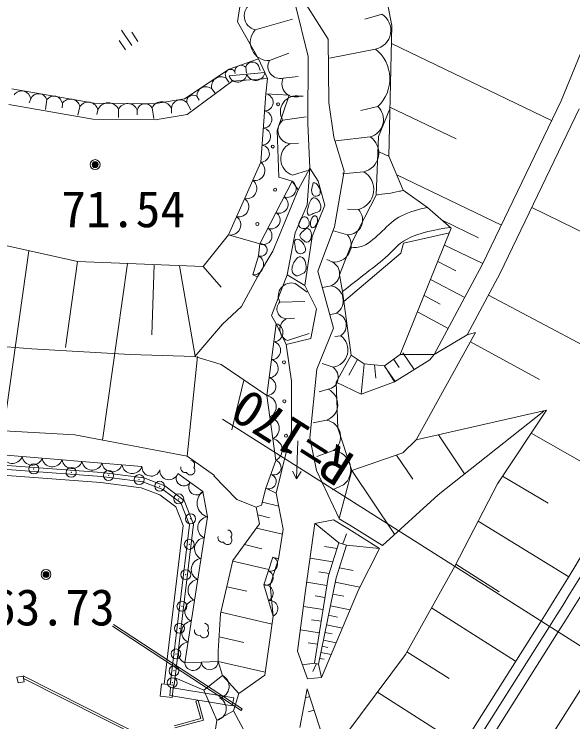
# Model space of a CAD drawing. Units: millimetres, scale not verified. Extents: x 40000 to 680000, y 20000 to 380000.
# Drawn here: x 257224 to 285331, y 297791 to 333379 of the extents above; entities that cross this region are included whole.
import ezdxf
from ezdxf.enums import TextEntityAlignment as Align

# ---------------------------------------------------------------- set-up
doc = ezdxf.new("R2010")
doc.units = ezdxf.units.MM
doc.header["$LTSCALE"] = 1000
doc.header["$PDMODE"] = 32
doc.header["$PDSIZE"] = 500
doc.linetypes.add('CHAIN', pattern=[18.5, 12, -1.5, 3.5, -1.5])
for name, color, linetype, lineweight in [('M-BGD', 7, 'Continuous', 13), ('M-BMK', 2, 'CHAIN', 13), ('M-STR-HTXT', 7, 'Continuous', 13)]:
    doc.layers.add(name, color=color, linetype=linetype, lineweight=lineweight)
doc.styles.add('ＭＳ ゴシック', font='')
doc.styles.get('ＭＳ ゴシック').set_extended_font_data('MS Gothic')

# ---------------------------------------------------------------- blocks, each defined once
blk = doc.blocks.new('circle')
at = {"color": 0, "linetype": 'Continuous', "lineweight": -2}
blk.add_circle((0, 0), 1.25, dxfattribs=at)

msp = doc.modelspace()

# ---------------------------------------------------------------- linework, layer by layer
at = {"layer": 'M-BGD'}
for p, q in [((284738, 329022), (288195, 337456)), ((273014, 332121), (270410, 336264)), ((268468, 332989), (268728, 334727)), ((271354, 333897), (272015, 331256)), ((269345, 332591), (271232, 333128)), ((275730, 333379), (274874, 333129)), ((269514, 331138), (268468, 332989)), ((263139, 331800), (262617, 332579)), ((263137, 332476), (263451, 332009)), ((262514, 332058), (262828, 331591)), ((273059, 328935), (273014, 332121)), ((284263, 328034), (276205, 331905)), ((270068, 331045), (271038, 331420)), ((275407, 331622), (273095, 331158)), ((268048, 330608), (269514, 331138)), ((269835, 330437), (269514, 331138)), ((272015, 331256), (271996, 327889)), ((268874, 330710), (268905, 330417)), ((269523, 330797), (269600, 330552)), ((268048, 330608), (265796, 329122)), ((267889, 330162), (267838, 330355)), ((269835, 330437), (268038, 330271)), ((268187, 330002), (268038, 330271)), ((268326, 330499), (268337, 330393)), ((269965, 330137), (269835, 330437)), ((268187, 330002), (265925, 328333)), ((267889, 330162), (268027, 329958)), ((269965, 330137), (268187, 330002)), ((269883, 329371), (269965, 330137)), ((270756, 330166), (271514, 330242)), ((257102, 329619), (261255, 328897)), ((267168, 329625), (267343, 329403)), ((266415, 329251), (266538, 329054)), ((269883, 329371), (269631, 325935)), ((271062, 329310), (269883, 329371)), ((270454, 327532), (271062, 329310)), ((271604, 329257), (271767, 329248)), ((258057, 329129), (257985, 328924)), ((258869, 329089), (258800, 328581)), ((259649, 328889), (259632, 328668)), ((261255, 328897), (264258, 328872)), ((264258, 328872), (265796, 329122)), ((265910, 328938), (266108, 328565)), ((273305, 327188), (273059, 328935)), ((280791, 320806), (284738, 329022)), ((256965, 328831), (261183, 328097)), ((260532, 328731), (260427, 328303)), ((261433, 328559), (261384, 328334)), ((262478, 328589), (262475, 328177)), ((263417, 328556), (263405, 328312)), ((264166, 328675), (264256, 328124)), ((265133, 328626), (265146, 328399)), ((275524, 328734), (274671, 328536)), ((276127, 328611), (275557, 327226)), ((276129, 328703), (279459, 327103)), ((281679, 320346), (285652, 328616)), ((281679, 320346), (285652, 328616)), ((264320, 328072), (265925, 328333)), ((270741, 328046), (271907, 328218)), ((261183, 328097), (264320, 328072)), ((271996, 327889), (272101, 325628)), ((270534, 325179), (270454, 327532)), ((273830, 325479), (273305, 327188)), ((275129, 327207), (273405, 327016)), ((275557, 327226), (275428, 324281)), ((271099, 326867), (271530, 326900)), ((269631, 325935), (268012, 322282)), ((271988, 325512), (271235, 325283)), ((271507, 324550), (272101, 325628)), ((271966, 323793), (272101, 325628)), ((272101, 325628), (272525, 324988)), ((273332, 322688), (273830, 325479)), ((274808, 325453), (273751, 325355)), ((281735, 322771), (276472, 325299)), ((271203, 324981), (269591, 321822)), ((271207, 324973), (270534, 325179)), ((271203, 324981), (271507, 324550)), ((272525, 324988), (272855, 323766)), ((270237, 321453), (271507, 324550)), ((275428, 324281), (274285, 322029)), ((271367, 322379), (271966, 323793)), ((272855, 323766), (272223, 322191)), ((274542, 323559), (274002, 323571)), ((283268, 323654), (287994, 321350)), ((260405, 320942), (251129, 323011)), ((278785, 322998), (280584, 322134)), ((272501, 320455), (273332, 322688)), ((273997, 322286), (273292, 322484)), ((268012, 322282), (266741, 320682)), ((268012, 322282), (269591, 321822)), ((270967, 320267), (271367, 322379)), ((272223, 322191), (271851, 319739)), ((276814, 321866), (279122, 322386)), ((269591, 321822), (269511, 321232)), ((274285, 322029), (273595, 320271)), ((276675, 321360), (276814, 321866)), ((280806, 320837), (278872, 321766)), ((257968, 321484), (256689, 312422)), ((270237, 321453), (269465, 320170)), ((273805, 318929), (276675, 321360)), ((269235, 320275), (269511, 321232)), ((273220, 320917), (272961, 321039)), ((260416, 320941), (259805, 316611)), ((266741, 320682), (260405, 320942)), ((262927, 320838), (261673, 311955)), ((264260, 320784), (264146, 317245)), ((265549, 320731), (266324, 316175)), ((266741, 320682), (267633, 319644)), ((278353, 316257), (280791, 320806)), ((278542, 320948), (279443, 320465)), ((273284, 317593), (272501, 320455)), ((280020, 317250), (281679, 320346)), ((269465, 320170), (268658, 318670)), ((269465, 320170), (269235, 320275)), ((270175, 318220), (270967, 320267)), ((270967, 320267), (271851, 319739)), ((273595, 320271), (273737, 319424)), ((279889, 319124), (278176, 320042)), ((271362, 319833), (271972, 319395)), ((271851, 319739), (272431, 318559)), ((273174, 319723), (272743, 319631)), ((273737, 319424), (274176, 316236)), ((277846, 319224), (278661, 318788)), ((290386, 314336), (281086, 319240)), ((270589, 318900), (271855, 318923)), ((268658, 318670), (267702, 317784)), ((272431, 318559), (272151, 317076)), ((270406, 317810), (270175, 318220)), ((273433, 318339), (273088, 318265)), ((279061, 317579), (277517, 318407)), ((269931, 314199), (270406, 317810)), ((270406, 317810), (270901, 316771)), ((270932, 318066), (271327, 318094)), ((266319, 316169), (267702, 317784)), ((272447, 315533), (273284, 317593)), ((272060, 317325), (270977, 316972)), ((273660, 317209), (273355, 317163)), ((280020, 317250), (278353, 316257)), ((280020, 317250), (280434, 317369)), ((254352, 316832), (258107, 316550)), ((272151, 317076), (270901, 316771)), ((270901, 316771), (271170, 314928)), ((280179, 316906), (283646, 315007)), ((258107, 316550), (263057, 316264)), ((263057, 316264), (266319, 316169)), ((266448, 316156), (265923, 311153)), ((266319, 316169), (267641, 315756)), ((274176, 316236), (273427, 314865)), ((274833, 315792), (274176, 316236)), ((276650, 316259), (275859, 315690)), ((276783, 316344), (277349, 315502)), ((278134, 315996), (278353, 316257)), ((267641, 315756), (269931, 314199)), ((273265, 315623), (272724, 315812)), ((274505, 316014), (274060, 315217)), ((274837, 315783), (274689, 314272)), ((275859, 315690), (274833, 315792)), ((275346, 315741), (275426, 315082)), ((275859, 315690), (276354, 314887)), ((275863, 315683), (276389, 314899)), ((276323, 316014), (276596, 315607)), ((276354, 314887), (278134, 315996)), ((272097, 312081), (272447, 315533)), ((268786, 314978), (268177, 312469)), ((271170, 314928), (271173, 312434)), ((273427, 314865), (273511, 312552)), ((273427, 314865), (274689, 314272)), ((274689, 314272), (276354, 314887)), ((273024, 314515), (272561, 314381)), ((269931, 314199), (270381, 310941)), ((283869, 313407), (278550, 309207)), ((272943, 312962), (272267, 312823)), ((260271, 312220), (251230, 312730)), ((273511, 312552), (274206, 310433)), ((265923, 311153), (260271, 312220)), ((271173, 312434), (270412, 309284)), ((278564, 312227), (279884, 310261)), ((287839, 309687), (283231, 312308)), ((271493, 311923), (271436, 310012)), ((272097, 312081), (272431, 310427)), ((277455, 311975), (276771, 311316)), ((263654, 310638), (250583, 311726)), ((273293, 311442), (272454, 311135)), ((250612, 311160), (261636, 310330)), ((267303, 310175), (265923, 311153)), ((274206, 310433), (276771, 311316)), ((276465, 311209), (277277, 310000)), ((261616, 310131), (250597, 310960)), ((270381, 310941), (269889, 309535)), ((261584, 309822), (250574, 310651)), ((261636, 310330), (263748, 310060)), ((271436, 310012), (271231, 310393)), ((271436, 310012), (271663, 310380)), ((272431, 310427), (273567, 308021)), ((273567, 308021), (274206, 310433)), ((274209, 310425), (276355, 307229)), ((263698, 309864), (261616, 310131)), ((263748, 310060), (264801, 309654)), ((266717, 309371), (265455, 310275)), ((267263, 310170), (268432, 308976)), ((281799, 310149), (284091, 308796)), ((263622, 309562), (261584, 309822)), ((264703, 309477), (263698, 309864)), ((264801, 309654), (265776, 308924)), ((273789, 309704), (273245, 309457)), ((264551, 309203), (263622, 309562)), ((265611, 308798), (264703, 309477)), ((266943, 308100), (266717, 309371)), ((269889, 309535), (269672, 308681)), ((270412, 309284), (269889, 309535)), ((270753, 307477), (270412, 309284)), ((265355, 308602), (264551, 309203)), ((265776, 308924), (266251, 307727)), ((268432, 308976), (269395, 308593)), ((278550, 309207), (275762, 306652)), ((265729, 307659), (265355, 308602)), ((266046, 307700), (265611, 308798)), ((269395, 308593), (269672, 308681)), ((269395, 308593), (269567, 307749)), ((269714, 308831), (270535, 308643)), ((269476, 308197), (270074, 308059)), ((265804, 300757), (266943, 308100)), ((272357, 307770), (273285, 307943)), ((273285, 307943), (274005, 307517)), ((274109, 307688), (273575, 308003)), ((285122, 305084), (280562, 307875)), ((264766, 299682), (265729, 307659)), ((265075, 299649), (266046, 307700)), ((266251, 307727), (265274, 299629)), ((268227, 305909), (269567, 307749)), ((269408, 307523), (270718, 307221)), ((271888, 304399), (272357, 307770)), ((273564, 306800), (272360, 307761)), ((274005, 307517), (275609, 306511)), ((275762, 306652), (274109, 307688)), ((270528, 305982), (270753, 307477)), ((273755, 306740), (273945, 307238)), ((273564, 306800), (273039, 305148)), ((273564, 306800), (273945, 306679)), ((268807, 306702), (269692, 306498)), ((273473, 306515), (272844, 306615)), ((273945, 306679), (273420, 305027)), ((273948, 306672), (275609, 306511)), ((274541, 304426), (275609, 306511)), ((269786, 304674), (270243, 306075)), ((270243, 306075), (270528, 305982)), ((267609, 303223), (268227, 305909)), ((268220, 305878), (270042, 305458)), ((270098, 304662), (270528, 305982)), ((273261, 305846), (272118, 306029)), ((279439, 305713), (281628, 304328)), ((273588, 305538), (274278, 305396)), ((272333, 300740), (273039, 305148)), ((273420, 305027), (272529, 300700)), ((273073, 305254), (272553, 305337)), ((269786, 304674), (270258, 303112)), ((270258, 303112), (270098, 304662)), ((272959, 304650), (271949, 304812)), ((273380, 304810), (274613, 304556)), ((267923, 304589), (268938, 304356)), ((271484, 301348), (271888, 304399)), ((274541, 304426), (272686, 300027)), ((272862, 304044), (272364, 304124)), ((273258, 304218), (273810, 304104)), ((272765, 303437), (271785, 303594)), ((273136, 303626), (274122, 303423)), ((267609, 303223), (267487, 301344)), ((267627, 303301), (270204, 302708)), ((282454, 300837), (278219, 303522)), ((269837, 300143), (270258, 303112)), ((270305, 281674), (283734, 302857)), ((272671, 302849), (272189, 302926)), ((273038, 303149), (273483, 303057)), ((268647, 298369), (262173, 302601)), ((268702, 298453), (262228, 302684)), ((270618, 281233), (284156, 302589)), ((272939, 302671), (273735, 302507)), ((271057, 280955), (284596, 302310)), ((272577, 302261), (271629, 302413)), ((272860, 302286), (273219, 302212)), ((267534, 302071), (268782, 301784)), ((272780, 301901), (273423, 301768)), ((272486, 301692), (272020, 301767)), ((272716, 301590), (273006, 301530)), ((267481, 300832), (267487, 301344)), ((271987, 299954), (271484, 301348)), ((272652, 301279), (273170, 301172)), ((276987, 301319), (279110, 299972)), ((267481, 300832), (265804, 300757)), ((267481, 300832), (269857, 300285)), ((267481, 300832), (267710, 300118)), ((272333, 300740), (271736, 300651)), ((272431, 300720), (272257, 300329)), ((272529, 300700), (272333, 300740)), ((272592, 300985), (272822, 300938)), ((272531, 300691), (272686, 300027)), ((257677, 300095), (257363, 300032)), ((257363, 300032), (257421, 299747)), ((257676, 300100), (269214, 294295)), ((257734, 299811), (257677, 300095)), ((266774, 299391), (267710, 300118)), ((267710, 300118), (268528, 299210)), ((269837, 300143), (268528, 299210)), ((271987, 299954), (272686, 300027)), ((257421, 299747), (257734, 299811)), ((269169, 294205), (257701, 299975)), ((264640, 299695), (264575, 299078)), ((265274, 299629), (264640, 299695)), ((266774, 299391), (265319, 300003)), ((265098, 299515), (265058, 299117)), ((265098, 299515), (268276, 298995)), ((265172, 299016), (265237, 299632)), ((266774, 299391), (267423, 297868)), ((271969, 299448), (271600, 297511)), ((272803, 296882), (271969, 299448)), ((271998, 299358), (271974, 299350)), ((264575, 299078), (265172, 299016)), ((268195, 298604), (265058, 299117)), ((268195, 298604), (268276, 298995)), ((268251, 298342), (268528, 299210)), ((272091, 299072), (271885, 299005)), ((279755, 296579), (275496, 299279)), ((266477, 298864), (266371, 298834)), ((266371, 298834), (266619, 297952)), ((266755, 297875), (266477, 298864)), ((268251, 298342), (267423, 297868)), ((269426, 296176), (268251, 298342)), ((268702, 298453), (268647, 298369)), ((272315, 298382), (272023, 298287)), ((266619, 297952), (265282, 297590)), ((266755, 297875), (265312, 297484)), ((267423, 297868), (267091, 295713))]:
    msp.add_line(p, q, dxfattribs=at)
for points in [[(278353, 316257), (276650, 316259), (279217, 322620), (278027, 323661), (276801, 324530), (276070, 326241), (276226, 332807), (275825, 334875), (276968, 337133), (279433, 342259), (280432, 340770), (281745, 340026), (283142, 339481), (284122, 338082), (284336, 338907), (286361, 343688)], [(265098, 284975), (267341, 289473), (268598, 290899), (271445, 289397), (272231, 290461), (272623, 293702), (272970, 295573), (273911, 297148), (276904, 301171), (279387, 305612), (281542, 309762), (283997, 313463), (277455, 311975), (280434, 317369)]]:
    msp.add_lwpolyline(points, dxfattribs=at)
for centre, radius in [((261299, 325813), 150), ((261299, 325813), 120), ((261299, 325813), 90), ((261299, 325813), 60), ((261299, 325813), 30), ((261299, 325813), 20), ((258827, 305203), 150), ((258827, 305203), 120), ((258827, 305203), 90), ((258827, 305203), 60), ((258827, 305203), 30), ((258827, 305203), 20)]:
    msp.add_circle(centre, radius, dxfattribs=at)
for centre, radius, start, end in [((143129, 391995), 166480, 327.62695, 341.36562), ((143129, 391995), 166980, 327.62695, 341.36571), ((143129, 391995), 167500, 327.62695, 341.3658), ((269530, 333297), 730, 120.5576, 255.3178), ((275211, 332566), 964, 281.7447, 57.4577), ((270029, 331968), 924, 137.6701, 272.4304), ((274203, 330127), 1920, 313.4617, 51.1631), ((269217, 330618), 355, 30.2184, 164.9787), ((270595, 330749), 605, 150.7052, 285.4655), ((268644, 330491), 318, 43.6642, 178.4245), ((268112, 330326), 276, 39.0971, 173.8574), ((268477, 330428), 466, 199.6525, 350.8866), ((269375, 330510), 466, 199.6525, 350.8866), ((267640, 329743), 487, 59.2701, 194.0303), ((271369, 329888), 674, 155.5901, 290.3504), ((266869, 329281), 455, 49.0684, 183.8287), ((257599, 329055), 464, 9.0996, 143.8599), ((258454, 328940), 440, 19.8342, 154.5945), ((259217, 328826), 436, 8.219, 142.9792), ((266228, 328989), 322, 54.4046, 189.1649), ((269820, 328943), 432, 270.0285, 81.5702), ((271424, 328471), 805, 77.1297, 211.89), ((260058, 328626), 486, 12.482, 147.2422), ((260947, 328457), 497, 11.8199, 146.5802), ((261962, 328356), 566, 24.2419, 159.0022), ((262940, 328377), 509, 20.6025, 155.3627), ((263816, 328459), 411, 31.6483, 166.4085), ((264639, 328449), 524, 19.7157, 154.476), ((265586, 328620), 453, 44.509, 179.2693), ((269757, 328084), 432, 270.0285, 81.5702), ((274902, 328080), 902, 284.5836, 46.4434), ((271165, 327531), 668, 129.509, 264.2693), ((269694, 327225), 432, 270.0285, 81.5702), ((274603, 326397), 966, 282.2439, 57.0042), ((269631, 326366), 432, 270.0285, 81.5702), ((271497, 326103), 861, 117.5598, 252.3201), ((269326, 325523), 512, 258.7109, 53.4855), ((274280, 324562), 1036, 284.622, 59.3822), ((268922, 324610), 512, 258.7109, 53.4855), ((270961, 324607), 446, 248.8502, 57.0692), ((268517, 323697), 512, 258.7109, 53.4855), ((270558, 323817), 446, 248.8502, 57.0692), ((274004, 323036), 750, 269.4385, 44.1988), ((268112, 322784), 512, 258.7109, 53.4855), ((270155, 323027), 446, 248.8502, 57.0692), ((269751, 322238), 446, 248.8502, 57.0692), ((273323, 321763), 853, 263.0649, 37.8252), ((269639, 321515), 311, 245.5684, 99.0044), ((269267, 320784), 510, 266.3992, 61.4284), ((272949, 320329), 647, 290.4148, 65.175), ((271170, 319206), 656, 72.9767, 207.737), ((273016, 318977), 763, 303.2138, 77.9741), ((270934, 318555), 489, 134.986, 269.7463), ((273311, 317727), 624, 303.9426, 78.7029), ((270288, 317367), 459, 269.8974, 75.0971), ((271182, 317528), 593, 114.9485, 249.7087), ((273132, 316498), 885, 278.6577, 53.418), ((270169, 316464), 459, 269.8974, 75.0971), ((270050, 315561), 459, 269.8974, 75.0971), ((272914, 315119), 615, 280.3307, 55.091), ((269931, 314658), 459, 269.8974, 75.0971), ((272660, 313755), 842, 289.63, 64.3902), ((269832, 313632), 576, 295.6301, 80.0903), ((269982, 312546), 576, 295.6301, 80.0903), ((272801, 312129), 845, 305.5919, 80.3521), ((270132, 311460), 576, 295.6301, 80.0903), ((273179, 310470), 979, 308.5574, 83.3177), ((257128, 311300), 518, 188.4189, 342.0692), ((258134, 311216), 518, 188.4189, 342.0692), ((259139, 311133), 518, 188.4189, 342.0692), ((260145, 311049), 518, 188.4189, 342.0692), ((261150, 310965), 518, 188.4189, 342.0692), ((262155, 310882), 518, 188.4189, 342.0692), ((263161, 310798), 518, 188.4189, 342.0692), ((266082, 310717), 225, 322.7375, 82.4605), ((270283, 310580), 373, 246.6185, 74.8197), ((264117, 310610), 464, 176.5071, 340.6797), ((265018, 310428), 464, 176.5071, 340.6797), ((265833, 310550), 225, 165.2994, 285.0224), ((266094, 310431), 225, 206.0201, 41.7398), ((265764, 310039), 388, 142.6164, 326.1001), ((270037, 309877), 373, 246.6185, 74.8197), ((266394, 309587), 388, 142.6164, 326.1001), ((267145, 308792), 720, 126.5216, 253.7102), ((267012, 307552), 552, 97.1753, 245.1877), ((267948, 307215), 225, 322.7375, 82.4605), ((266850, 306503), 552, 97.1753, 245.1877), ((267699, 307048), 225, 165.2994, 285.0224), ((267959, 306929), 225, 206.0201, 41.7398), ((270111, 305730), 369, 254.8577, 69.036), ((266687, 305454), 552, 97.1753, 245.1877), ((269882, 305030), 369, 254.8577, 69.036), ((266524, 304406), 552, 97.1753, 245.1877), ((269844, 304266), 413, 295.5485, 98.0492), ((266361, 303357), 552, 97.1753, 245.1877), ((270080, 303484), 413, 295.5485, 98.0492), ((266199, 302308), 552, 97.1753, 245.1877), ((266770, 302527), 225, 322.7375, 82.4605), ((266521, 302360), 225, 165.2994, 285.0224), ((266781, 302241), 225, 206.0201, 41.7398), ((266036, 301259), 552, 97.1753, 245.1877), ((266223, 300796), 420, 185.3021, 359.7928), ((267061, 300834), 420, 185.3021, 359.7928), ((267438, 299581), 602, 282.3322, 63.1129), ((267294, 298456), 602, 282.3322, 63.1129)]:
    msp.add_arc(centre, radius, start, end, dxfattribs=at)
for points, knots in [([(274061, 262028), (274319, 263293), (274407, 264605), (274836, 265823), (276056, 269282), (278003, 272452), (279882, 275602), (283299, 281331), (287283, 286706), (291169, 292127), (292159, 293508), (293206, 294847), (294232, 296201), (297436, 300432), (300407, 304856), (303890, 308860), (306379, 311721), (309257, 314220), (311892, 316947), (314619, 319769), (317763, 322266), (319972, 325509), (321202, 327316), (322198, 329312), (322890, 331391)], [0, 0, 0, 0, 1, 1, 1, 2, 2, 2, 3, 3, 3, 4, 4, 4, 5, 5, 5, 6, 6, 6, 7, 7, 7, 8, 8, 8, 8]), ([(270264, 245946), (272184, 249671), (274267, 253316), (276025, 257120), (277762, 260875), (279534, 264644), (280746, 268600), (281315, 270457), (281174, 272515), (281928, 274305), (284519, 280451), (288949, 285686), (293120, 290890), (294199, 292237), (295596, 293306), (296677, 294651), (300027, 298821), (302252, 303830), (305687, 307931), (308167, 310892), (311238, 313301), (313984, 316016), (316843, 318843), (320185, 321271), (322499, 324559), (323782, 326382), (324912, 328350), (325802, 330411)], [0, 0, 0, 0, 1, 1, 1, 2, 2, 2, 3, 3, 3, 4, 4, 4, 5, 5, 5, 6, 6, 6, 7, 7, 7, 8, 8, 8, 9, 9, 9, 9]), ([(272618, 324361), (272592, 324262), (272444, 324197), (272344, 324221), (272260, 324242), (272213, 324350), (272192, 324435), (272164, 324551), (272219, 324674), (272242, 324792), (272248, 324827), (272232, 324891), (272267, 324897), (272478, 324933), (272673, 324568), (272618, 324361)], [0, 0, 0, 0, 1, 1, 1, 2, 2, 2, 3, 3, 3, 4, 4, 4, 5, 5, 5, 5]), ([(275428, 324281), (275820, 324345), (276220, 324373), (276605, 324473), (276671, 324490), (276736, 324509), (276801, 324530)], [0, 0, 0, 0, 1, 1, 1, 2, 2, 2, 2]), ([(272639, 323560), (272599, 323425), (272398, 323412), (272269, 323355), (272193, 323322), (272101, 323228), (272033, 323276), (271912, 323361), (271982, 323577), (272025, 323718), (272076, 323884), (272150, 324157), (272324, 324146), (272546, 324134), (272702, 323773), (272639, 323560)], [0, 0, 0, 0, 1, 1, 1, 2, 2, 2, 3, 3, 3, 4, 4, 4, 5, 5, 5, 5]), ([(274132, 321623), (274340, 321655), (274563, 321636), (274756, 321720), (275512, 322046), (275969, 322865), (276704, 323237), (277117, 323446), (277570, 323565), (278027, 323661)], [0, 0, 0, 0, 1, 1, 1, 2, 2, 2, 3, 3, 3, 3]), ([(272055, 322747), (272016, 322641), (271864, 322583), (271752, 322597), (271663, 322608), (271556, 322684), (271546, 322774), (271527, 322947), (271686, 323214), (271859, 323194), (272021, 323176), (272110, 322900), (272055, 322747)], [0, 0, 0, 0, 1, 1, 1, 2, 2, 2, 3, 3, 3, 4, 4, 4, 4]), ([(271893, 243039), (276813, 252463), (281939, 261781), (286652, 271310), (289632, 277335), (291140, 284215), (295196, 289575), (296263, 290985), (298076, 291688), (299210, 293045), (302680, 297193), (304092, 302789), (307484, 307002), (309955, 310071), (313236, 312390), (316134, 315060), (319198, 317883), (322294, 320672), (325374, 323478)], [0, 0, 0, 0, 1, 1, 1, 2, 2, 2, 3, 3, 3, 4, 4, 4, 5, 5, 5, 6, 6, 6, 6]), ([(272462, 322872), (272430, 322765), (272327, 322605), (272223, 322641), (272095, 322684), (272121, 322913), (272165, 323040), (272197, 323133), (272284, 323273), (272378, 323245), (272500, 323208), (272498, 322994), (272462, 322872)], [0, 0, 0, 0, 1, 1, 1, 2, 2, 2, 3, 3, 3, 4, 4, 4, 4]), ([(272172, 322142), (272147, 322038), (272059, 321923), (271953, 321907), (271891, 321899), (271840, 321961), (271793, 322002), (271717, 322067), (271607, 322133), (271602, 322233), (271598, 322322), (271683, 322398), (271751, 322456), (271831, 322524), (271943, 322631), (272039, 322588), (272180, 322524), (272207, 322293), (272172, 322142)], [0, 0, 0, 0, 1, 1, 1, 2, 2, 2, 3, 3, 3, 4, 4, 4, 5, 5, 5, 6, 6, 6, 6]), ([(273737, 319424), (274457, 319993), (275190, 320546), (275896, 321131), (276257, 321430), (276539, 321841), (276957, 322052), (277642, 322399), (278404, 322545), (279174, 322658)], [0, 0, 0, 0, 1, 1, 1, 2, 2, 2, 3, 3, 3, 3]), ([(271877, 321497), (271864, 321399), (271729, 321336), (271630, 321331), (271550, 321328), (271470, 321383), (271421, 321446), (271369, 321512), (271361, 321605), (271354, 321689), (271344, 321810), (271278, 322012), (271393, 322049), (271626, 322122), (271909, 321740), (271877, 321497)], [0, 0, 0, 0, 1, 1, 1, 2, 2, 2, 3, 3, 3, 4, 4, 4, 5, 5, 5, 5]), ([(271901, 320497), (271878, 320401), (271770, 320345), (271683, 320298), (271600, 320253), (271498, 320197), (271407, 320227), (271308, 320259), (271228, 320367), (271209, 320470), (271174, 320653), (271263, 320855), (271376, 321003), (271441, 321088), (271545, 321210), (271646, 321176), (271876, 321099), (271957, 320732), (271901, 320497)], [0, 0, 0, 0, 1, 1, 1, 2, 2, 2, 3, 3, 3, 4, 4, 4, 5, 5, 5, 6, 6, 6, 6])]:
    msp.add_open_spline(points, degree=3, knots=knots, dxfattribs=at)
msp.add_open_spline([(275528, 326457), (275711, 326399), (275889, 326312), (276070, 326241)], degree=3, dxfattribs=at)
for p in [(261299, 325813), (258214, 310512), (260093, 310338), (261973, 310180), (263513, 309972), (264544, 309640), (265504, 309003), (266098, 308001), (266034, 306716), (258827, 305203), (265861, 305193), (265666, 303603), (265543, 302495), (265367, 301207), (265267, 300357), (265177, 299759)]:
    msp.add_point(p, dxfattribs=at)
at = {"layer": 'M-BMK'}
msp.add_line((273169, 279616), (286707, 300971), dxfattribs=at)
at = {"layer": 'M-STR-HTXT'}
msp.add_line((286707, 300971), (267704, 313018), dxfattribs=at)

# ---------------------------------------------------------------- block references
at = {"layer": 'M-BGD', "xscale": 60, "yscale": 60, "rotation": 33.9}
for p in [(270502, 328852), (270236, 326721), (270353, 324552), (269459, 322828), (270802, 315875), (270818, 313914), (270901, 312175)]:
    msp.add_blockref('circle', p, dxfattribs=at)

# ---------------------------------------------------------------- texts
at = {"layer": 'M-BGD', "style": 'ＭＳ ゴシック'}
for s, p in [('71.54', (262712, 323580)), ('63.73', (259166, 303555))]:
    msp.add_text(s, height=1833, dxfattribs=at).set_placement(p, align=Align.MIDDLE_CENTER)
at = {"layer": 'M-STR-HTXT', "style": 'ＭＳ ゴシック', "width": 1.05}
msp.add_text('R=170', height=1833, rotation=147.627, dxfattribs=at).set_placement((267946, 313072), align=Align.TOP_RIGHT)

doc.saveas('drawing.dxf')
